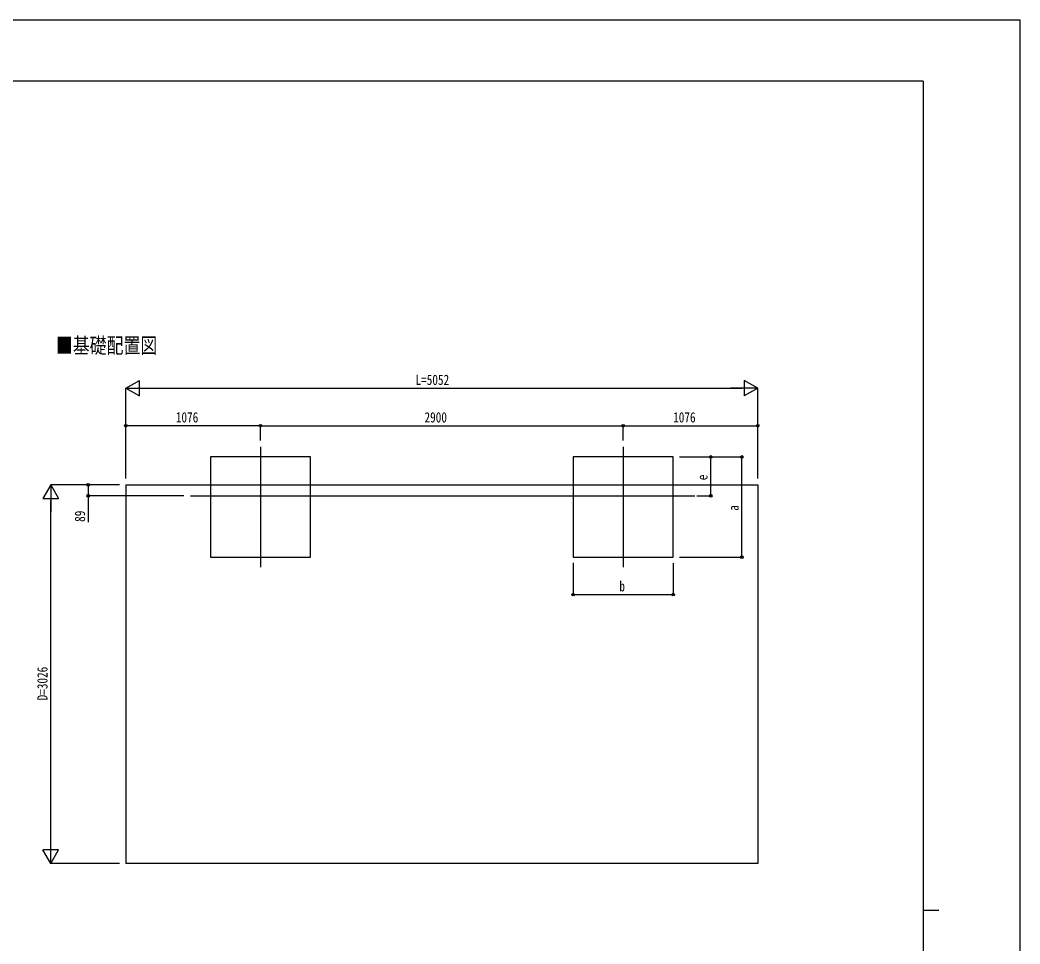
# Model space of a CAD drawing. Units: millimetres, scale not verified. Extents: x -10512 to 10512, y -7425 to 7425.
# Drawn here: x 2518 to 10512, y 42 to 7425 of the extents above; entities that cross this region are included whole.
import ezdxf
from ezdxf.enums import TextEntityAlignment as Align

# ---------------------------------------------------------------- set-up
doc = ezdxf.new("R2010")
doc.units = ezdxf.units.MM
doc.header["$LTSCALE"] = 40
for name, color, linetype in [('0-2_USER1', 3, 'Continuous'), ('0-3_YKK_12', 2, 'Continuous'), ('0-5_YKK_A1', 4, 'Continuous'), ('0-6_YKK_D', 6, 'Continuous'), ('0-7_YKK_ZWAK', 7, 'Continuous')]:
    doc.layers.add(name, color=color, linetype=linetype)
doc.styles.add('ＭＳ ゴシック', font='')
doc.styles.get('ＭＳ ゴシック').set_extended_font_data('MS Gothic')

msp = doc.modelspace()

# ---------------------------------------------------------------- linework, layer by layer
at = {"layer": '0-3_YKK_12'}
for p, q in [((4439.55, 4014.58), (4439.55, 3052.06)), ((7339.55, 4014.58), (7339.55, 3052.06)), ((3880.88, 3622.04), (7913.79, 3622.04))]:
    msp.add_line(p, q, dxfattribs=at)
at = {"layer": '0-5_YKK_A1'}
for p, q in [((3363.55, 3711.04), (8415.55, 3711.04)), ((3363.55, 3711.04), (3363.55, 685.04)), ((8415.55, 3711.04), (8415.55, 685.04)), ((8415.55, 685.04), (3363.55, 685.04))]:
    msp.add_line(p, q, dxfattribs=at)
for points in [[(4039.55, 3133.32), (4839.55, 3133.32), (4839.55, 3933.32), (4039.55, 3933.32)], [(6939.55, 3133.32), (7739.55, 3133.32), (7739.55, 3933.32), (6939.55, 3933.32)]]:
    msp.add_lwpolyline(points, close=True, dxfattribs=at)
at = {"layer": '0-6_YKK_D'}
for p, q in [((3363.55, 4483.24), (3471.8, 4545.74)), ((3363.55, 3761.04), (3363.55, 4484.24)), ((3363.55, 4483.24), (3471.8, 4420.74)), ((3363.55, 4483.24), (3580.06, 4483.24)), ((3471.8, 4420.74), (3471.8, 4545.74)), ((3488.55, 4483.24), (8290.55, 4483.24)), ((8415.55, 4483.24), (8199.04, 4483.24)), ((8415.55, 4483.24), (8307.3, 4545.74)), ((8307.3, 4545.74), (8307.3, 4420.74)), ((8415.55, 4483.24), (8307.3, 4420.74)), ((8415.55, 3761.04), (8415.55, 4484.24)), ((3363.55, 4065.5), (3363.55, 4184.24)), ((4439.55, 4183.24), (3363.55, 4183.24)), ((4439.55, 4065.5), (4439.55, 4184.24)), ((4439.55, 4065.5), (4439.55, 4184.24)), ((4439.55, 4183.24), (7339.55, 4183.24)), ((7339.55, 4065.5), (7339.55, 4184.24)), ((7339.55, 4065.5), (7339.55, 4184.24)), ((7339.55, 4183.24), (8415.55, 4183.24)), ((8415.55, 4065.5), (8415.55, 4184.24)), ((7789.55, 3933.32), (8290.55, 3933.32)), ((7790.55, 3933.32), (8040.55, 3933.32)), ((8039.55, 3622.12), (8039.55, 3933.32)), ((8289.55, 3133.32), (8289.55, 3933.32)), ((2763.55, 3711.04), (2701.05, 3602.79)), ((3313.55, 3711.04), (2762.55, 3711.04)), ((2763.55, 3711.04), (2826.05, 3602.79)), ((2763.55, 3711.04), (2763.55, 3494.53)), ((3313.55, 3711.04), (3062.55, 3711.04)), ((2701.05, 3602.79), (2826.05, 3602.79)), ((3827.44, 3622.04), (3062.55, 3622.04)), ((7928.36, 3622.12), (8040.55, 3622.12)), ((2763.55, 810.04), (2763.55, 3586.04)), ((7789.55, 3133.32), (8290.55, 3133.32)), ((6939.55, 3086.23), (6939.55, 2832.32)), ((7739.55, 3084.31), (7739.55, 2832.32)), ((6939.55, 2833.32), (7739.55, 2833.32)), ((2763.55, 685.04), (2763.55, 901.55)), ((2763.55, 685.04), (2701.05, 793.29)), ((2826.05, 793.29), (2701.05, 793.29)), ((2763.55, 685.04), (2826.05, 793.29)), ((3313.55, 685.04), (2762.55, 685.04))]:
    msp.add_line(p, q, dxfattribs=at)
msp.add_lwpolyline([(3063.55, 3711.04), (3063.55, 3622.04), (3063.55, 3413.62)], dxfattribs=at)
for centre in [(3363.55, 4183.24), (4439.55, 4183.24), (4439.55, 4183.24), (7339.55, 4183.24), (7339.55, 4183.24), (8415.55, 4183.24), (8039.55, 3933.32), (8289.55, 3933.32), (3063.55, 3711.04), (3063.55, 3622.04), (8039.55, 3622.12), (8289.55, 3133.32), (6939.55, 2833.32), (7739.55, 2833.32)]:
    msp.add_circle(centre, 10.62, dxfattribs=at)
at = {"layer": '0-7_YKK_ZWAK'}
for p, q in [((9737.55, 6937.5), (-9762.45, 6937.5)), ((9737.55, 6937.5), (9737.55, -6312.5)), ((9737.55, 312.5), (9862.55, 312.5))]:
    msp.add_line(p, q, dxfattribs=at)
msp.add_lwpolyline([(-10512.5, -7425), (10512.5, -7425), (10512.5, 7425), (-10512.5, 7425)], close=True, dxfattribs=at)

# ---------------------------------------------------------------- texts
at = {"layer": '0-2_USER1', "style": 'ＭＳ ゴシック', "width": 0.8}
msp.add_text('■基礎配置図', height=123.8, dxfattribs=at).set_placement((2804.49, 4725.2), align=Align.BOTTOM_LEFT)
at = {"layer": '0-6_YKK_D', "style": 'ＭＳ ゴシック', "width": 0.8}
for s, p in [('L=5052', (5679.55, 4484.24)), ('1076', (3763.55, 4184.24)), ('2900', (5751.55, 4184.24)), ('1076', (7739.55, 4184.24)), ('b', (7309.55, 2834.32))]:
    msp.add_text(s, height=82.48, dxfattribs=at).set_placement(p, align=Align.BOTTOM_LEFT)
for s, p in [('e', (8038.55, 3747.72)), ('a', (8288.55, 3503.32)), ('89', (3062.55, 3414.62)), ('D=3026', (2762.55, 1988.04))]:
    msp.add_text(s, height=82.48, rotation=90, dxfattribs=at).set_placement(p, align=Align.BOTTOM_LEFT)

doc.saveas('drawing.dxf')
